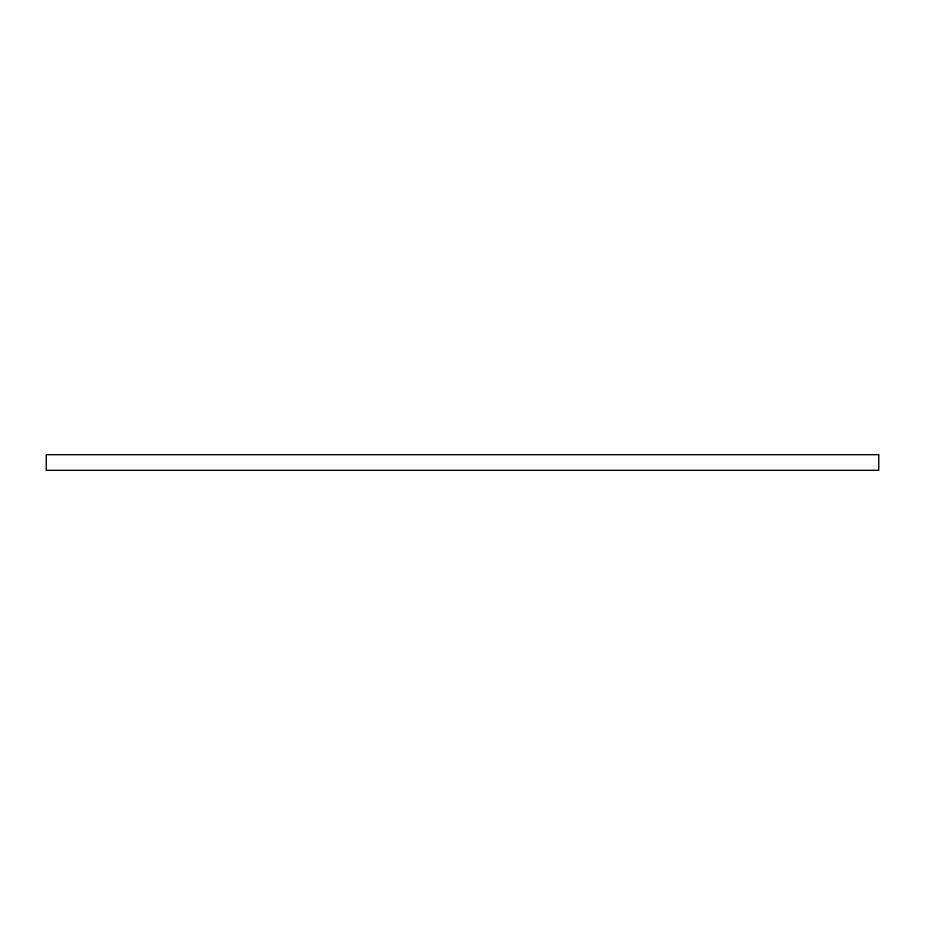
<?xml version="1.0" encoding="UTF-8"?>
<svg xmlns="http://www.w3.org/2000/svg" width="925" height="925" viewBox="0 0 925 925"><rect width="100%" height="100%" fill="white"/><g stroke="black" fill="none" stroke-linecap="round" stroke-linejoin="round"><path stroke-width="1.39" d="M878.75 454.695L46.25 454.695L46.25 470.305L878.75 470.305L878.75 454.695"/></g></svg>
